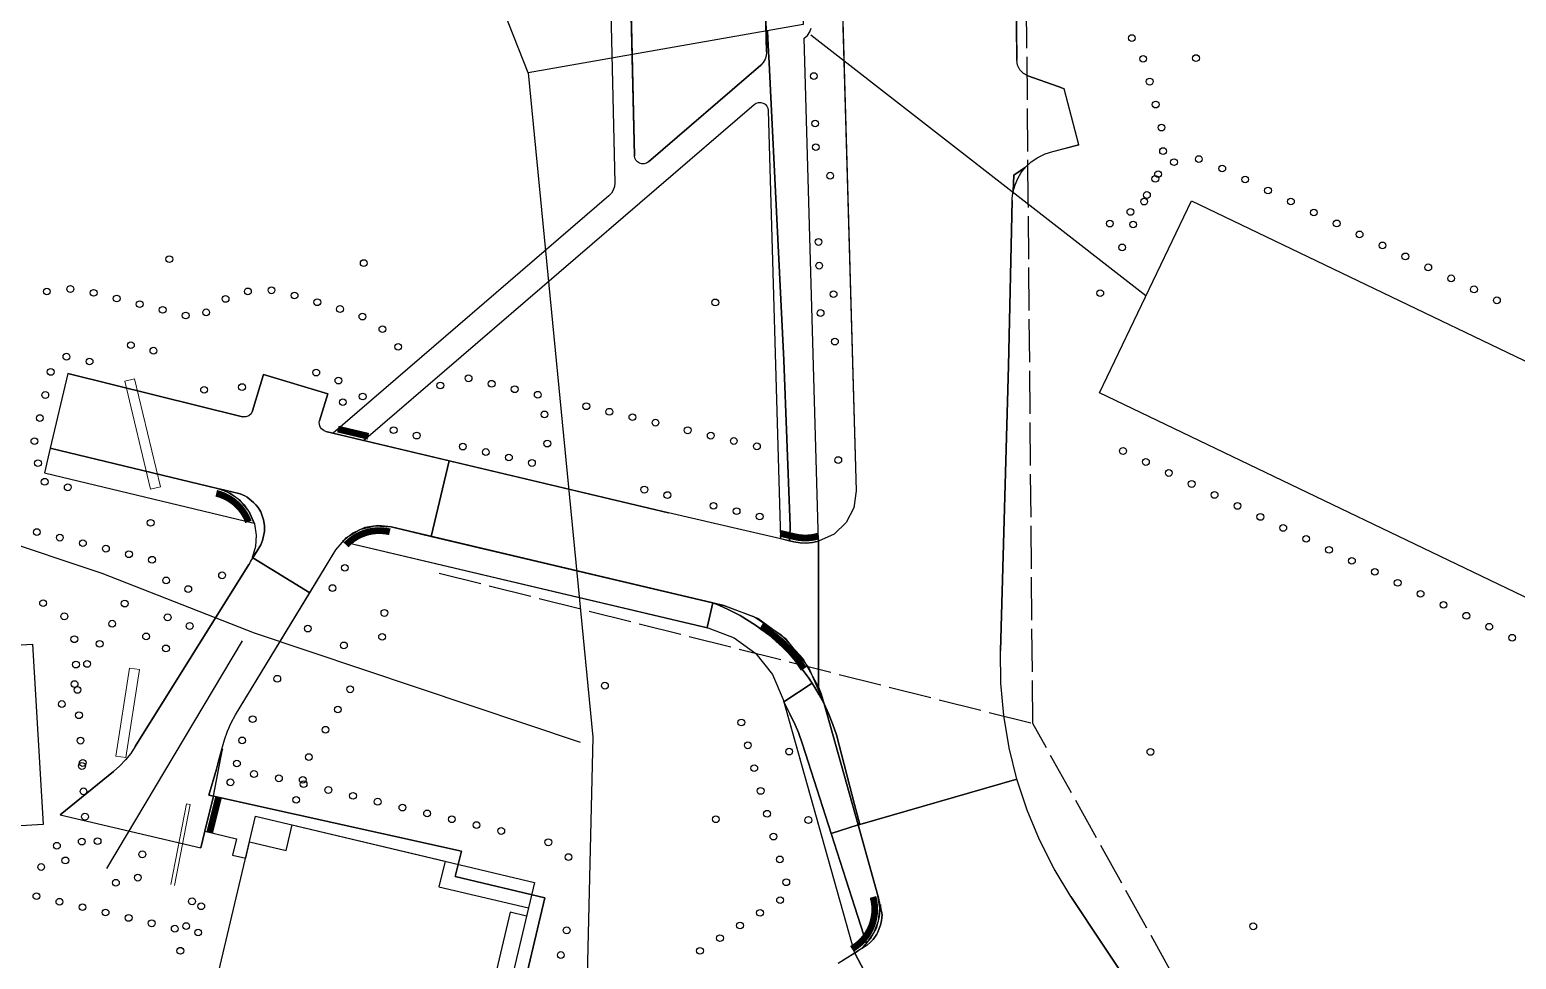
# Model space of a CAD drawing. Header units: metres. Extents: x 376 to 894, y 14078 to 15017.
# Drawn here: x 712.4 to 800.2, y 14481.4 to 14536.3 of the extents above; entities that cross this region are included whole.
import ezdxf

# ---------------------------------------------------------------- set-up
doc = ezdxf.new("R2010")
doc.units = ezdxf.units.M
doc.linetypes.add('DASHED', pattern=[1.524, 1.27, -0.254])
for name, color, linetype in [('BUILDING', 7, 'Continuous'), ('CURB', 7, 'Continuous'), ('ELECTR_CABLE_COMM', 7, 'Continuous'), ('GAS', 7, 'Continuous'), ('OVERHEAD_POWER_LINE', 7, 'Continuous'), ('ROAD', 7, 'Continuous'), ('SIDEWALK_PATH', 7, 'Continuous')]:
    doc.layers.add(name, color=color, linetype=linetype)

# ---------------------------------------------------------------- blocks, each defined once
blk = doc.blocks.new('СНЕЖНОЯГОДНИК_ДОРЕНБОЗА')
blk.add_circle((0, 0), 0.2)
blk = doc.blocks.new('СПИРЕЯ_GREFSHEIM')
blk.add_circle((0, 0), 0.2)
blk = doc.blocks.new('КИЗИЛЬНИК_БЛЕСТЯЩИЙ')
blk.add_circle((0, 0), 0.2)
blk = doc.blocks.new('ЛИПА_МЕЛКОЛИСТНАЯ')
blk.add_circle((0, 0), 0.2)

msp = doc.modelspace()

# ---------------------------------------------------------------- linework, layer by layer
at = {"layer": 'BUILDING'}
for points in [[(775.611, 14514.844), (781.051, 14526.184), (811.992, 14511.34), (806.551, 14500)], [(673.598, 14497.686), (712.56, 14500), (713.193, 14489.342), (674.231, 14487.027)], [(742.235, 14485.924), (734.83, 14454.646), (718.348, 14458.548), (725.753, 14489.826)]]:
    msp.add_lwpolyline(points, close=True, dxfattribs=at)
at = {"layer": 'CURB', "color": 18, "true_color": 0x000000}
for p, q in [((770.569, 14551.576), (770.723, 14534.486)), ((746.438, 14550.021), (746.969, 14527.245)), ((747.65, 14549.543), (748.133, 14528.84)), ((755.945, 14534.968), (755.672, 14544.575)), ((760.22, 14544.71), (761.232, 14509.048)), ((759.016, 14506.067), (758.173, 14535.78)), ((748.958, 14528.473), (755.597, 14534.181)), ((771.39, 14533.552), (773.174, 14532.922)), ((773.174, 14532.922), (773.52, 14532.8)), ((732.132, 14512.027), (755.217, 14531.876)), ((756.043, 14531.511), (756.761, 14506.225)), ((774.39, 14529.48), (772.702, 14529.041)), ((746.622, 14526.464), (730.329, 14512.455)), ((770.459, 14526.205), (770.239, 14516.428)), ((714.648, 14515.974), (724.975, 14513.423)), ((725.574, 14513.766), (726.213, 14515.916)), ((726.213, 14515.916), (730.011, 14514.787)), ((770.239, 14516.428), (769.772, 14499.606)), ((730.011, 14514.787), (729.535, 14513.185)), ((729.899, 14512.557), (750.141, 14507.755)), ((723.495, 14509.194), (713.612, 14511.564)), ((733.752, 14506.92), (753.424, 14502.277)), ((757.558, 14506.04), (754.486, 14506.751)), ((724.567, 14495.828), (730.501, 14505.562)), ((730.879, 14506.057), (752.532, 14500.946)), ((718.645, 14493.941), (725.342, 14504.69)), ((756.93, 14496.73), (761.143, 14481.737)), ((759.288, 14496.655), (762.523, 14485.144)), ((723.273, 14491.03), (723.792, 14493.808)), ((714.198, 14489.904), (717.364, 14492.48)), ((773.931, 14485.089), (779.77, 14476.29)), ((761.237, 14481.797), (760.18, 14481.129))]:
    msp.add_line(p, q, dxfattribs=at)
at = {"layer": 'CURB', "color": 18, "ltscale": 0.025, "true_color": 0x000000, "const_width": 0.4, "flags": 128}
for points in [[(730.61, 14512.696), (732.413, 14512.269)], [(723.04, 14488.871), (723.561, 14490.946)]]:
    msp.add_lwpolyline(points, dxfattribs=at)
at = {"layer": 'CURB', "color": 18, "true_color": 0x000000}
for points in [[(713.379, 14510.592), (713.383, 14510.591)], [(713.269, 14510.104), (725.672, 14507.129)], [(754.486, 14506.751), (750.141, 14507.755)], [(722.749, 14488.944), (723.27, 14491.019)], [(723.27, 14491.019), (737.908, 14487.771), (737.551, 14486.262), (742.841, 14485.009), (739.726, 14471.852)], [(722.749, 14488.944), (722.52, 14487.961)], [(722.749, 14488.944), (724.618, 14488.501)], [(724.618, 14488.501), (724.387, 14487.526)]]:
    msp.add_lwpolyline(points, dxfattribs=at)
at = {"layer": 'CURB', "color": 18, "ltscale": 0.025, "true_color": 0x000000, "const_width": 0.4, "flags": 128}
for points in [[(723.425, 14508.902, -0.250492), (725.329, 14507.211)], [(731.097, 14505.851, -0.267949), (733.683, 14506.628, -0.267949)], [(759.007, 14506.376, -0.13018), (757.625, 14506.333), (756.752, 14506.535)], [(755.616, 14501.052, -0.117426), (758.14, 14498.532)], [(760.983, 14481.991), (761.077, 14482.05, 0.331708), (762.234, 14485.063, 0.331708)]]:
    msp.add_lwpolyline(points, format="xyb", dxfattribs=at)
at = {"layer": 'ELECTR_CABLE_COMM'}
for points in [[(742.72, 14590.738), (756.463, 14583.457), (758.1, 14536.6), (741.86, 14533.73), (734.289, 14552.922)], [(758.565, 14535.976), (778.363, 14520.58)], [(741.86, 14533.73), (745.682, 14494.507), (744.882, 14461.339), (736.685, 14466.823)], [(744.942, 14494.185), (725.68, 14500.637), (716.685, 14504.171), (710.307, 14506.29), (708.241, 14502.589)], [(716.955, 14486.738), (724.983, 14500.191)]]:
    msp.add_lwpolyline(points, dxfattribs=at)
at = {"layer": 'GAS', "color": 252, "linetype": 'Continuous', "lineweight": 9, "flags": 128}
for points in [[(718.604, 14515.664), (720.124, 14509.293), (719.54, 14509.154), (718.02, 14515.524), (718.604, 14515.664)], [(718.898, 14498.488), (718.087, 14493.293), (717.494, 14493.385), (718.305, 14498.58), (718.898, 14498.488)], [(720.748, 14485.79), (721.672, 14490.571)], [(721.672, 14490.571), (721.888, 14490.529), (720.961, 14485.737)]]:
    msp.add_lwpolyline(points, dxfattribs=at)
at = {"layer": 'OVERHEAD_POWER_LINE', "linetype": 'DASHED', "ltscale": 2}
for points in [[(771.675, 14495.307), (771.41, 14526.049), (771.143, 14557.035), (771.394, 14588.054)], [(736.59, 14504.195), (771.675, 14495.307)], [(804.368, 14447.517), (785.831, 14469.907), (771.675, 14495.307)]]:
    msp.add_lwpolyline(points, dxfattribs=at)
at = {"layer": 'ROAD'}
for points in [[(760.22, 14544.71), (761.232, 14509.048), (761.091, 14508.048), (760.641, 14507.173), (759.933, 14506.491), (759.016, 14506.067), (759.016, 14497.456), (759.092, 14497.259), (759.163, 14497.059), (759.228, 14496.858), (759.288, 14496.655), (759.34, 14496.468), (759.608, 14495.888), (759.862, 14495.25), (760.07, 14494.631), (761.141, 14490.525), (761.446, 14489.341), (770.734, 14492.009), (770.275, 14493.876), (769.961, 14495.771), (769.793, 14497.683), (769.772, 14499.606), (770.239, 14516.428), (770.459, 14526.205), (770.465, 14526.338), (770.477, 14526.471), (770.495, 14526.603), (770.518, 14526.735), (770.558, 14527.701), (771.232, 14528.148), (771.581, 14528.476), (771.975, 14528.745), (772.405, 14528.948), (772.865, 14529.083), (774.39, 14529.48), (773.52, 14532.8), (773.174, 14532.922), (771.39, 14533.552), (771.119, 14533.698), (770.909, 14533.914), (770.773, 14534.182), (770.723, 14534.486), (770.569, 14551.576)], [(779.77, 14476.29), (773.931, 14485.089), (772.935, 14486.724), (772.067, 14488.427), (771.333, 14490.191), (770.734, 14492.009), (761.446, 14489.341), (761.351, 14489.314), (762.523, 14485.144), (762.557, 14485.011), (762.585, 14484.877), (762.607, 14484.741), (762.622, 14484.604), (762.761, 14484.119), (762.765, 14484.005), (762.76, 14483.834), (762.741, 14483.663), (762.685, 14483.404), (762.502, 14482.94), (762.461, 14482.864), (762.249, 14482.558), (762.069, 14482.366), (761.888, 14482.208), (761.585, 14482.017), (761.489, 14481.975), (761.407, 14481.912), (761.323, 14481.853), (761.237, 14481.797), (761.162, 14481.749), (763.991, 14476.373)], [(763.991, 14476.373), (761.162, 14481.749), (760.18, 14481.129)]]:
    msp.add_lwpolyline(points, dxfattribs=at)
for points in [[(729.899, 14512.557), (729.803, 14512.59), (729.716, 14512.642), (729.642, 14512.71), (729.582, 14512.793), (729.54, 14512.886), (729.518, 14512.984), (729.516, 14513.085), (729.535, 14513.185), (730.011, 14514.787), (726.213, 14515.916), (725.574, 14513.766), (725.485, 14513.596), (725.343, 14513.475), (725.167, 14513.414), (724.975, 14513.423), (714.648, 14515.974), (713.612, 14511.564), (723.495, 14509.194), (723.566, 14509.176), (724.104, 14509.048), (724.841, 14508.871), (725.107, 14508.753), (725.246, 14508.674), (725.637, 14508.366), (725.768, 14508.225), (725.902, 14508.056), (726.053, 14507.801), (726.221, 14507.327), (726.245, 14507.235), (726.279, 14506.985), (726.278, 14506.65), (726.167, 14506.122), (726.062, 14505.865), (725.851, 14505.507), (725.586, 14505.082), (728.957, 14503.028), (730.501, 14505.562), (731.116, 14506.283), (731.906, 14506.768), (732.806, 14506.989), (733.752, 14506.92), (736.127, 14506.359), (737.182, 14510.829)], [(759.016, 14506.067), (758.655, 14505.993), (758.289, 14505.964), (757.922, 14505.98), (757.558, 14506.04), (754.486, 14506.751), (750.141, 14507.755), (737.182, 14510.829), (736.127, 14506.359), (753.424, 14502.277), (755.232, 14501.612), (756.809, 14500.55), (758.091, 14499.147), (759.016, 14497.456)], [(725.637, 14508.366), (725.246, 14508.674), (725.107, 14508.753), (724.841, 14508.871), (723.591, 14509.172), (724.149, 14508.955), (724.649, 14508.635), (725.077, 14508.224), (725.419, 14507.732), (725.681, 14507.098), (725.792, 14506.43), (725.75, 14505.754), (725.554, 14505.096), (725.851, 14505.507), (726.062, 14505.865), (726.167, 14506.122), (726.278, 14506.65), (726.279, 14506.985), (726.245, 14507.235), (726.221, 14507.327), (726.053, 14507.801), (725.902, 14508.056), (725.768, 14508.225)], [(724.567, 14495.828), (728.957, 14503.028), (725.586, 14505.082), (725.507, 14504.992), (725.456, 14504.889), (725.401, 14504.789), (725.342, 14504.69), (718.645, 14493.941), (718.37, 14493.537), (718.064, 14493.158), (717.728, 14492.805), (717.364, 14492.48), (714.198, 14489.904), (722.52, 14487.961), (722.749, 14488.944), (723.27, 14491.019), (722.98, 14491.083), (723.434, 14492.608), (723.568, 14493.09), (723.765, 14493.791), (723.917, 14494.338), (724.088, 14494.853), (724.305, 14495.351)], [(760.07, 14494.631), (759.862, 14495.25), (759.608, 14495.888), (759.34, 14496.468), (761.351, 14489.314), (761.446, 14489.341), (761.141, 14490.525)], [(723.788, 14493.786), (723.568, 14493.09), (723.434, 14492.608), (722.98, 14491.083), (723.27, 14491.019)], [(762.685, 14483.404), (762.741, 14483.663), (762.76, 14483.834), (762.765, 14484.005), (762.761, 14484.119), (762.669, 14484.609), (762.6, 14483.881), (762.41, 14483.193), (762.062, 14482.57), (761.569, 14482.04), (761.888, 14482.208), (762.069, 14482.366), (762.249, 14482.558), (762.461, 14482.864), (762.502, 14482.94)]]:
    msp.add_lwpolyline(points, close=True, dxfattribs=at)
at = {"layer": 'SIDEWALK_PATH'}
for points in [[(746.438, 14550.021), (746.969, 14527.245), (746.95, 14527.024), (746.883, 14526.815), (746.773, 14526.626), (746.622, 14526.464), (730.329, 14512.455), (732.132, 14512.027), (755.217, 14531.876), (755.336, 14531.952), (755.47, 14531.992), (755.609, 14531.993), (755.745, 14531.954), (755.865, 14531.879), (755.958, 14531.776), (756.019, 14531.651), (756.043, 14531.511), (756.761, 14506.225), (757.298, 14506.101), (757.309, 14506.33), (757.333, 14506.978), (757.319, 14507.478), (756.954, 14516.773), (756.176, 14532.695), (756.096, 14534.336), (756.065, 14534.971), (756.005, 14536.19), (755.91, 14536.187), (755.945, 14534.968), (755.926, 14534.745), (755.86, 14534.535), (755.749, 14534.345), (755.597, 14534.181), (748.958, 14528.473), (748.839, 14528.397), (748.705, 14528.357), (748.566, 14528.357), (748.429, 14528.395), (748.309, 14528.471), (748.216, 14528.575), (748.156, 14528.7), (748.133, 14528.84), (747.65, 14549.543)], [(755.672, 14544.575), (755.91, 14536.187), (756.005, 14536.19), (756.065, 14534.971), (756.096, 14534.336), (756.176, 14532.695), (756.954, 14516.773), (757.319, 14507.478), (757.333, 14506.978), (757.309, 14506.33), (757.298, 14506.101), (757.558, 14506.04), (757.922, 14505.98), (758.289, 14505.964), (758.655, 14505.993), (759.016, 14506.067), (758.173, 14535.78), (758.357, 14535.947), (758.493, 14536.15), (758.576, 14536.381)], [(739.726, 14471.853), (742.841, 14485.009), (737.551, 14486.262), (737.908, 14487.771), (723.27, 14491.019), (722.749, 14488.944), (724.618, 14488.501), (724.387, 14487.526), (725.166, 14487.344), (725.396, 14488.317), (727.558, 14487.805), (727.916, 14489.314), (736.945, 14487.177), (736.588, 14485.667), (741.885, 14484.413), (741.763, 14483.928), (740.789, 14484.156), (739.407, 14478.32)]]:
    msp.add_lwpolyline(points, dxfattribs=at)
for points in [[(771.243, 14528.161), (770.558, 14527.701), (770.518, 14526.735), (770.626, 14527.126), (770.784, 14527.497), (770.991, 14527.844)], [(723.495, 14509.194), (713.612, 14511.564), (713.269, 14510.104), (725.672, 14507.129), (725.35, 14507.85), (724.86, 14508.453), (724.232, 14508.91)], [(733.752, 14506.92), (732.966, 14506.999), (732.2, 14506.873), (731.491, 14506.555), (730.879, 14506.057), (752.431, 14500.97), (752.776, 14502.43)], [(756.074, 14500.537), (755.293, 14501.116), (754.38, 14501.681), (753.674, 14502.047), (753.128, 14502.289), (752.776, 14502.43), (752.431, 14500.97), (752.532, 14500.946), (754.032, 14500.371), (755.306, 14499.438), (756.292, 14498.205), (756.93, 14496.73), (756.971, 14496.583), (758.643, 14497.681), (758.406, 14498.042), (757.663, 14499.002), (756.889, 14499.819)], [(753.424, 14502.277), (752.776, 14502.43), (753.128, 14502.289), (753.674, 14502.047), (754.38, 14501.681), (755.293, 14501.116), (756.074, 14500.537), (756.889, 14499.819), (757.663, 14499.002), (758.406, 14498.042), (758.803, 14497.438), (759.056, 14497.007), (759.34, 14496.469), (759.288, 14496.655), (758.438, 14498.621), (757.122, 14500.266), (755.424, 14501.511)], [(761.351, 14489.314), (759.34, 14496.469), (759.056, 14497.007), (758.803, 14497.438), (758.643, 14497.681), (756.971, 14496.583), (757.32, 14495.879), (757.64, 14495.232), (757.837, 14494.773), (758.059, 14494.086), (759.762, 14488.802)], [(758.059, 14494.086), (757.837, 14494.773), (757.64, 14495.232), (757.32, 14495.879), (756.971, 14496.583), (761.143, 14481.737), (761.237, 14481.797), (761.404, 14481.91), (761.563, 14482.035), (761.713, 14482.169), (761.854, 14482.314)], [(761.351, 14489.314), (759.762, 14488.802), (761.854, 14482.314), (762.291, 14482.939), (762.554, 14483.643), (762.634, 14484.39), (762.523, 14485.144)]]:
    msp.add_lwpolyline(points, close=True, dxfattribs=at)

# ---------------------------------------------------------------- block references
at = {"layer": 'BUSH'}
for name, p in [('СНЕЖНОЯГОДНИК_ДОРЕНБОЗА', (777.528, 14535.787)), ('СПИРЕЯ_GREFSHEIM', (778.198, 14534.562)), ('КИЗИЛЬНИК_БЛЕСТЯЩИЙ', (758.736, 14533.543)), ('КИЗИЛЬНИК_БЛЕСТЯЩИЙ', (778.58, 14533.216)), ('СНЕЖНОЯГОДНИК_ДОРЕНБОЗА', (778.935, 14531.862)), ('СПИРЕЯ_GREFSHEIM', (758.816, 14530.744)), ('СПИРЕЯ_GREFSHEIM', (779.278, 14530.505)), ('СНЕЖНОЯГОДНИК_ДОРЕНБОЗА', (758.855, 14529.345)), ('КИЗИЛЬНИК_БЛЕСТЯЩИЙ', (779.371, 14529.113)), ('СНЕЖНОЯГОДНИК_ДОРЕНБОЗА', (780.018, 14528.459)), ('СНЕЖНОЯГОДНИК_ДОРЕНБОЗА', (781.483, 14528.644)), ('СНЕЖНОЯГОДНИК_ДОРЕНБОЗА', (782.869, 14528.085)), ('СНЕЖНОЯГОДНИК_ДОРЕНБОЗА', (759.704, 14527.66)), ('СНЕЖНОЯГОДНИК_ДОРЕНБОЗА', (778.913, 14527.478)), ('СНЕЖНОЯГОДНИК_ДОРЕНБОЗА', (779.077, 14527.75)), ('СНЕЖНОЯГОДНИК_ДОРЕНБОЗА', (784.221, 14527.436)), ('СПИРЕЯ_GREFSHEIM', (778.418, 14526.52)), ('СНЕЖНОЯГОДНИК_ДОРЕНБОЗА', (785.574, 14526.787)), ('КИЗИЛЬНИК_БЛЕСТЯЩИЙ', (777.442, 14525.522)), ('СНЕЖНОЯГОДНИК_ДОРЕНБОЗА', (778.253, 14526.131)), ('СНЕЖНОЯГОДНИК_ДОРЕНБОЗА', (786.926, 14526.138)), ('СНЕЖНОЯГОДНИК_ДОРЕНБОЗА', (788.279, 14525.49)), ('СНЕЖНОЯГОДНИК_ДОРЕНБОЗА', (776.228, 14524.835)), ('СНЕЖНОЯГОДНИК_ДОРЕНБОЗА', (777.604, 14524.779)), ('СНЕЖНОЯГОДНИК_ДОРЕНБОЗА', (789.631, 14524.841)), ('КИЗИЛЬНИК_БЛЕСТЯЩИЙ', (759.014, 14523.747)), ('СНЕЖНОЯГОДНИК_ДОРЕНБОЗА', (790.983, 14524.192)), ('СНЕЖНОЯГОДНИК_ДОРЕНБОЗА', (792.336, 14523.543)), ('СНЕЖНОЯГОДНИК_ДОРЕНБОЗА', (776.956, 14523.426)), ('СНЕЖНОЯГОДНИК_ДОРЕНБОЗА', (793.688, 14522.894)), ('СПИРЕЯ_GREFSHEIM', (759.054, 14522.348)), ('СНЕЖНОЯГОДНИК_ДОРЕНБОЗА', (795.041, 14522.246)), ('СПИРЕЯ_GREFSHEIM', (714.805, 14520.969)), ('СПИРЕЯ_GREFSHEIM', (726.692, 14520.892)), ('СНЕЖНОЯГОДНИК_ДОРЕНБОЗА', (796.393, 14521.597)), ('СНЕЖНОЯГОДНИК_ДОРЕНБОЗА', (797.746, 14520.948)), ('СНЕЖНОЯГОДНИК_ДОРЕНБОЗА', (713.417, 14520.819)), ('КИЗИЛЬНИК_БЛЕСТЯЩИЙ', (716.183, 14520.745)), ('СНЕЖНОЯГОДНИК_ДОРЕНБОЗА', (717.543, 14520.409)), ('СПИРЕЯ_GREFSHEIM', (718.902, 14520.074)), ('КИЗИЛЬНИК_БЛЕСТЯЩИЙ', (723.976, 14520.382)), ('СНЕЖНОЯГОДНИК_ДОРЕНБОЗА', (725.298, 14520.828)), ('КИЗИЛЬНИК_БЛЕСТЯЩИЙ', (728.055, 14520.585)), ('СНЕЖНОЯГОДНИК_ДОРЕНБОЗА', (729.397, 14520.186)), ('СПИРЕЯ_GREFSHEIM', (759.902, 14520.662)), ('СНЕЖНОЯГОДНИК_ДОРЕНБОЗА', (775.658, 14520.721)), ('СНЕЖНОЯГОДНИК_ДОРЕНБОЗА', (799.098, 14520.299)), ('КИЗИЛЬНИК_БЛЕСТЯЩИЙ', (720.261, 14519.738)), ('СНЕЖНОЯГОДНИК_ДОРЕНБОЗА', (721.62, 14519.402)), ('СПИРЕЯ_GREFSHEIM', (722.829, 14519.589)), ('СПИРЕЯ_GREFSHEIM', (730.739, 14519.787)), ('КИЗИЛЬНИК_БЛЕСТЯЩИЙ', (732.064, 14519.34)), ('СНЕЖНОЯГОДНИК_ДОРЕНБОЗА', (759.134, 14519.549)), ('СНЕЖНОЯГОДНИК_ДОРЕНБОЗА', (733.244, 14518.596)), ('СНЕЖНОЯГОДНИК_ДОРЕНБОЗА', (718.384, 14517.65)), ('СПИРЕЯ_GREFSHEIM', (734.173, 14517.556)), ('КИЗИЛЬНИК_БЛЕСТЯЩИЙ', (759.982, 14517.863)), ('КИЗИЛЬНИК_БЛЕСТЯЩИЙ', (714.574, 14516.97)), ('СПИРЕЯ_GREFSHEIM', (715.94, 14516.685)), ('КИЗИЛЬНИК_БЛЕСТЯЩИЙ', (719.715, 14517.324)), ('СНЕЖНОЯГОДНИК_ДОРЕНБОЗА', (713.644, 14516.071)), ('КИЗИЛЬНИК_БЛЕСТЯЩИЙ', (729.335, 14516.032)), ('КИЗИЛЬНИК_БЛЕСТЯЩИЙ', (738.336, 14515.694)), ('СПИРЕЯ_GREFSHEIM', (722.708, 14515.013)), ('СНЕЖНОЯГОДНИК_ДОРЕНБОЗА', (724.95, 14515.175)), ('СПИРЕЯ_GREFSHEIM', (730.645, 14515.561)), ('СПИРЕЯ_GREFSHEIM', (736.669, 14515.269)), ('СНЕЖНОЯГОДНИК_ДОРЕНБОЗА', (739.698, 14515.371)), ('СПИРЕЯ_GREFSHEIM', (741.061, 14515.048)), ('СПИРЕЯ_GREFSHEIM', (713.324, 14514.708)), ('СНЕЖНОЯГОДНИК_ДОРЕНБОЗА', (730.905, 14514.285)), ('КИЗИЛЬНИК_БЛЕСТЯЩИЙ', (732.078, 14514.618)), ('КИЗИЛЬНИК_БЛЕСТЯЩИЙ', (742.423, 14514.725)), ('КИЗИЛЬНИК_БЛЕСТЯЩИЙ', (745.292, 14514.044)), ('КИЗИЛЬНИК_БЛЕСТЯЩИЙ', (713.003, 14513.345)), ('СНЕЖНОЯГОДНИК_ДОРЕНБОЗА', (742.821, 14513.56)), ('СНЕЖНОЯГОДНИК_ДОРЕНБОЗА', (746.655, 14513.721)), ('СПИРЕЯ_GREFSHEIM', (748.017, 14513.398)), ('КИЗИЛЬНИК_БЛЕСТЯЩИЙ', (749.379, 14513.074)), ('СНЕЖНОЯГОДНИК_ДОРЕНБОЗА', (733.907, 14512.633)), ('КИЗИЛЬНИК_БЛЕСТЯЩИЙ', (735.269, 14512.31)), ('КИЗИЛЬНИК_БЛЕСТЯЩИЙ', (751.282, 14512.623)), ('СНЕЖНОЯГОДНИК_ДОРЕНБОЗА', (752.646, 14512.308)), ('СНЕЖНОЯГОДНИК_ДОРЕНБОЗА', (712.683, 14511.982)), ('СПИРЕЯ_GREFSHEIM', (737.994, 14511.664)), ('СНЕЖНОЯГОДНИК_ДОРЕНБОЗА', (739.356, 14511.341)), ('СПИРЕЯ_GREFSHEIM', (754.01, 14511.992)), ('КИЗИЛЬНИК_БЛЕСТЯЩИЙ', (755.374, 14511.677)), ('СНЕЖНОЯГОДНИК_ДОРЕНБОЗА', (777.005, 14511.402)), ('СПИРЕЯ_GREFSHEIM', (712.891, 14510.681)), ('КИЗИЛЬНИК_БЛЕСТЯЩИЙ', (740.718, 14511.018)), ('СПИРЕЯ_GREFSHEIM', (742.08, 14510.695)), ('СНЕЖНОЯГОДНИК_ДОРЕНБОЗА', (760.18, 14510.866)), ('СНЕЖНОЯГОДНИК_ДОРЕНБОЗА', (778.358, 14510.753)), ('КИЗИЛЬНИК_БЛЕСТЯЩИЙ', (713.29, 14509.585)), ('СНЕЖНОЯГОДНИК_ДОРЕНБОЗА', (779.71, 14510.104)), ('СНЕЖНОЯГОДНИК_ДОРЕНБОЗА', (714.651, 14509.258)), ('СПИРЕЯ_GREFSHEIM', (748.719, 14509.12)), ('СНЕЖНОЯГОДНИК_ДОРЕНБОЗА', (750.081, 14508.797)), ('СНЕЖНОЯГОДНИК_ДОРЕНБОЗА', (781.063, 14509.455)), ('СНЕЖНОЯГОДНИК_ДОРЕНБОЗА', (782.415, 14508.806)), ('КИЗИЛЬНИК_БЛЕСТЯЩИЙ', (752.809, 14508.165)), ('СПИРЕЯ_GREFSHEIM', (754.173, 14507.849)), ('СНЕЖНОЯГОДНИК_ДОРЕНБОЗА', (783.768, 14508.158)), ('СПИРЕЯ_GREFSHEIM', (719.551, 14507.156)), ('СНЕЖНОЯГОДНИК_ДОРЕНБОЗА', (755.537, 14507.534)), ('СНЕЖНОЯГОДНИК_ДОРЕНБОЗА', (785.12, 14507.509)), ('СНЕЖНОЯГОДНИК_ДОРЕНБОЗА', (786.472, 14506.86)), ('КИЗИЛЬНИК_БЛЕСТЯЩИЙ', (712.824, 14506.611)), ('СПИРЕЯ_GREFSHEIM', (714.185, 14506.285)), ('СНЕЖНОЯГОДНИК_ДОРЕНБОЗА', (715.547, 14505.958)), ('СНЕЖНОЯГОДНИК_ДОРЕНБОЗА', (787.825, 14506.211)), ('КИЗИЛЬНИК_БЛЕСТЯЩИЙ', (716.908, 14505.632)), ('СПИРЕЯ_GREFSHEIM', (718.269, 14505.305)), ('СНЕЖНОЯГОДНИК_ДОРЕНБОЗА', (789.177, 14505.562)), ('СНЕЖНОЯГОДНИК_ДОРЕНБОЗА', (719.631, 14504.979)), ('СНЕЖНОЯГОДНИК_ДОРЕНБОЗА', (731.024, 14504.498)), ('СНЕЖНОЯГОДНИК_ДОРЕНБОЗА', (790.53, 14504.914)), ('СНЕЖНОЯГОДНИК_ДОРЕНБОЗА', (791.882, 14504.265)), ('СПИРЕЯ_GREFSHEIM', (720.468, 14503.759)), ('КИЗИЛЬНИК_БЛЕСТЯЩИЙ', (723.77, 14504.058)), ('СНЕЖНОЯГОДНИК_ДОРЕНБОЗА', (793.234, 14503.616)), ('СНЕЖНОЯГОДНИК_ДОРЕНБОЗА', (721.771, 14503.247)), ('КИЗИЛЬНИК_БЛЕСТЯЩИЙ', (730.295, 14503.303)), ('СНЕЖНОЯГОДНИК_ДОРЕНБОЗА', (794.587, 14502.967)), ('СНЕЖНОЯГОДНИК_ДОРЕНБОЗА', (713.193, 14502.416)), ('СНЕЖНОЯГОДНИК_ДОРЕНБОЗА', (714.447, 14501.636)), ('СПИРЕЯ_GREFSHEIM', (718.017, 14502.388)), ('КИЗИЛЬНИК_БЛЕСТЯЩИЙ', (720.553, 14501.577)), ('СПИРЕЯ_GREFSHEIM', (733.361, 14501.836)), ('СНЕЖНОЯГОДНИК_ДОРЕНБОЗА', (795.939, 14502.318)), ('СНЕЖНОЯГОДНИК_ДОРЕНБОЗА', (797.292, 14501.669)), ('СНЕЖНОЯГОДНИК_ДОРЕНБОЗА', (717.277, 14501.2)), ('СНЕЖНОЯГОДНИК_ДОРЕНБОЗА', (721.856, 14501.065)), ('СПИРЕЯ_GREFSHEIM', (728.838, 14500.912)), ('СНЕЖНОЯГОДНИК_ДОРЕНБОЗА', (798.644, 14501.021)), ('СНЕЖНОЯГОДНИК_ДОРЕНБОЗА', (715.041, 14500.284)), ('КИЗИЛЬНИК_БЛЕСТЯЩИЙ', (716.536, 14500.012)), ('КИЗИЛЬНИК_БЛЕСТЯЩИЙ', (719.282, 14500.448)), ('СНЕЖНОЯГОДНИК_ДОРЕНБОЗА', (733.226, 14500.425)), ('СНЕЖНОЯГОДНИК_ДОРЕНБОЗА', (799.997, 14500.372)), ('СПИРЕЯ_GREFSHEIM', (720.455, 14499.739)), ('СНЕЖНОЯГОДНИК_ДОРЕНБОЗА', (715.137, 14498.787)), ('СПИРЕЯ_GREFSHEIM', (715.796, 14498.824)), ('СНЕЖНОЯГОДНИК_ДОРЕНБОЗА', (715.056, 14497.635)), ('СНЕЖНОЯГОДНИК_ДОРЕНБОЗА', (715.226, 14497.29)), ('КИЗИЛЬНИК_БЛЕСТЯЩИЙ', (727.032, 14497.951)), ('СНЕЖНОЯГОДНИК_ДОРЕНБОЗА', (731.337, 14497.327)), ('КИЗИЛЬНИК_БЛЕСТЯЩИЙ', (714.301, 14496.457)), ('СНЕЖНОЯГОДНИК_ДОРЕНБОЗА', (715.314, 14495.793)), ('СПИРЕЯ_GREFSHEIM', (725.575, 14495.56)), ('СПИРЕЯ_GREFSHEIM', (730.608, 14496.131)), ('КИЗИЛЬНИК_БЛЕСТЯЩИЙ', (729.879, 14494.936)), ('СНЕЖНОЯГОДНИК_ДОРЕНБОЗА', (754.455, 14495.366)), ('СНЕЖНОЯГОДНИК_ДОРЕНБОЗА', (715.403, 14494.295)), ('СНЕЖНОЯГОДНИК_ДОРЕНБОЗА', (724.96, 14494.306)), ('КИЗИЛЬНИК_БЛЕСТЯЩИЙ', (754.835, 14494.019)), ('СНЕЖНОЯГОДНИК_ДОРЕНБОЗА', (715.492, 14492.798)), ('СПИРЕЯ_GREFSHEIM', (715.539, 14492.976)), ('КИЗИЛЬНИК_БЛЕСТЯЩИЙ', (724.648, 14492.945)), ('КИЗИЛЬНИК_БЛЕСТЯЩИЙ', (728.895, 14493.322)), ('СПИРЕЯ_GREFSHEIM', (757.276, 14493.65)), ('СНЕЖНОЯГОДНИК_ДОРЕНБОЗА', (725.655, 14492.322)), ('СНЕЖНОЯГОДНИК_ДОРЕНБОЗА', (727.128, 14492.07)), ('СНЕЖНОЯГОДНИК_ДОРЕНБОЗА', (728.537, 14491.979)), ('СПИРЕЯ_GREFSHEIM', (755.214, 14492.671)), ('СНЕЖНОЯГОДНИК_ДОРЕНБОЗА', (715.581, 14491.3)), ('СНЕЖНОЯГОДНИК_ДОРЕНБОЗА', (724.262, 14491.831)), ('СНЕЖНОЯГОДНИК_ДОРЕНБОЗА', (728.588, 14491.724)), ('СНЕЖНОЯГОДНИК_ДОРЕНБОЗА', (730.047, 14491.379)), ('СНЕЖНОЯГОДНИК_ДОРЕНБОЗА', (731.507, 14491.033)), ('СНЕЖНОЯГОДНИК_ДОРЕНБОЗА', (755.592, 14491.323)), ('СПИРЕЯ_GREFSHEIM', (728.151, 14490.8)), ('СНЕЖНОЯГОДНИК_ДОРЕНБОЗА', (732.966, 14490.688)), ('СНЕЖНОЯГОДНИК_ДОРЕНБОЗА', (734.426, 14490.342)), ('СНЕЖНОЯГОДНИК_ДОРЕНБОЗА', (715.67, 14489.803)), ('СНЕЖНОЯГОДНИК_ДОРЕНБОЗА', (735.886, 14489.996)), ('СНЕЖНОЯГОДНИК_ДОРЕНБОЗА', (737.345, 14489.651)), ('СНЕЖНОЯГОДНИК_ДОРЕНБОЗА', (738.805, 14489.305)), ('КИЗИЛЬНИК_БЛЕСТЯЩИЙ', (755.971, 14489.975)), ('КИЗИЛЬНИК_БЛЕСТЯЩИЙ', (758.412, 14489.606)), ('СНЕЖНОЯГОДНИК_ДОРЕНБОЗА', (740.265, 14488.96)), ('СПИРЕЯ_GREFSHEIM', (756.35, 14488.628)), ('СНЕЖНОЯГОДНИК_ДОРЕНБОЗА', (714.012, 14488.087)), ('СНЕЖНОЯГОДНИК_ДОРЕНБОЗА', (715.479, 14488.333)), ('СПИРЕЯ_GREFSHEIM', (716.416, 14488.359)), ('СНЕЖНОЯГОДНИК_ДОРЕНБОЗА', (719.057, 14487.579)), ('СНЕЖНОЯГОДНИК_ДОРЕНБОЗА', (743.047, 14488.289)), ('СНЕЖНОЯГОДНИК_ДОРЕНБОЗА', (713.081, 14486.831)), ('СНЕЖНОЯГОДНИК_ДОРЕНБОЗА', (714.511, 14487.218)), ('СНЕЖНОЯГОДНИК_ДОРЕНБОЗА', (744.239, 14487.416)), ('СНЕЖНОЯГОДНИК_ДОРЕНБОЗА', (756.729, 14487.28)), ('КИЗИЛЬНИК_БЛЕСТЯЩИЙ', (717.499, 14485.9)), ('СПИРЕЯ_GREFSHEIM', (718.791, 14486.204)), ('КИЗИЛЬНИК_БЛЕСТЯЩИЙ', (757.108, 14485.932)), ('СПИРЕЯ_GREFSHEIM', (712.799, 14485.11)), ('СНЕЖНОЯГОДНИК_ДОРЕНБОЗА', (714.159, 14484.779)), ('КИЗИЛЬНИК_БЛЕСТЯЩИЙ', (715.523, 14484.46)), ('СПИРЕЯ_GREFSHEIM', (716.886, 14484.142)), ('СНЕЖНОЯГОДНИК_ДОРЕНБОЗА', (721.995, 14484.803)), ('КИЗИЛЬНИК_БЛЕСТЯЩИЙ', (722.541, 14484.514)), ('СНЕЖНОЯГОДНИК_ДОРЕНБОЗА', (755.558, 14484.122)), ('СПИРЕЯ_GREFSHEIM', (756.741, 14484.87)), ('СНЕЖНОЯГОДНИК_ДОРЕНБОЗА', (718.249, 14483.824)), ('КИЗИЛЬНИК_БЛЕСТЯЩИЙ', (719.613, 14483.506)), ('СПИРЕЯ_GREFSHEIM', (720.976, 14483.187)), ('СНЕЖНОЯГОДНИК_ДОРЕНБОЗА', (721.649, 14483.343)), ('КИЗИЛЬНИК_БЛЕСТЯЩИЙ', (754.375, 14483.374)), ('СНЕЖНОЯГОДНИК_ДОРЕНБОЗА', (722.355, 14482.964)), ('СНЕЖНОЯГОДНИК_ДОРЕНБОЗА', (744.133, 14483.091)), ('СПИРЕЯ_GREFSHEIM', (753.191, 14482.626)), ('СНЕЖНОЯГОДНИК_ДОРЕНБОЗА', (721.304, 14481.884)), ('СНЕЖНОЯГОДНИК_ДОРЕНБОЗА', (743.788, 14481.631)), ('СНЕЖНОЯГОДНИК_ДОРЕНБОЗА', (752.007, 14481.88))]:
    msp.add_blockref(name, p, dxfattribs=at)
at = {"layer": 'TREE'}
for p in [(781.317, 14534.606), (720.652, 14522.731), (732.14, 14522.501), (752.913, 14520.176), (742.988, 14511.84), (730.97, 14499.92), (746.391, 14497.541), (778.623, 14493.629), (752.946, 14489.651), (784.7, 14483.329)]:
    msp.add_blockref('ЛИПА_МЕЛКОЛИСТНАЯ', p, dxfattribs=at)

doc.saveas('drawing.dxf')
